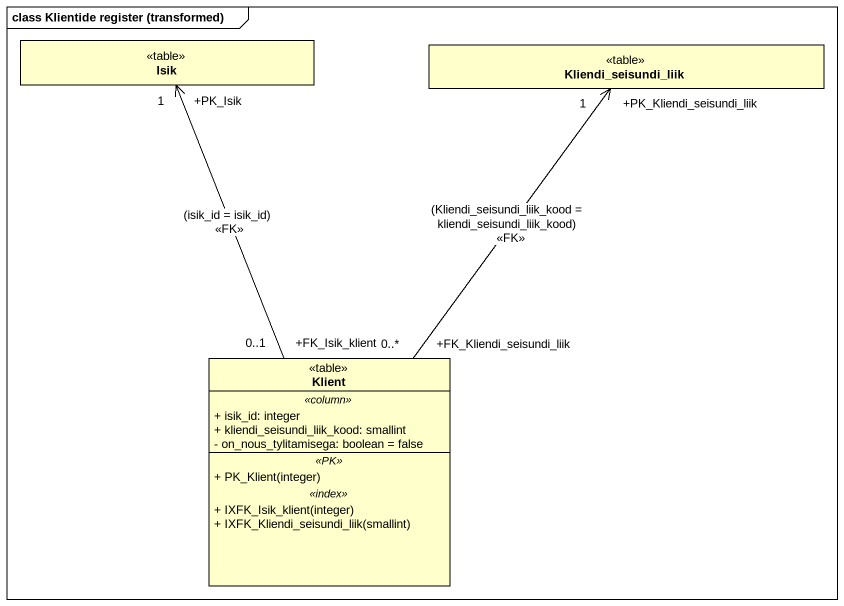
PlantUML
@startuml
mainframe class Klientide register (transformed)
hide circle
hide empty members
skinparam classAttributeIconSize 0
class Isik <<table>>
class Kliendi_seisundi_liik <<table>>
class Klient <<table>> {
  .. <<column>> ..
  + isik_id: integer
  + kliendi_seisundi_liik_kood: smallint
  - on_nous_tylitamisega: boolean = false
  .. <<PK>> ..
  + PK_Klient(integer)
  .. <<index>> ..
  + IXFK_Isik_klient(integer)
  + IXFK_Kliendi_seisundi_liik(smallint)
}
Klient "+FK_Isik_klient\n0..1" -up-> "+PK_Isik\n1" Isik : (isik_id = isik_id)\n<<FK>>
Klient "+FK_Kliendi_seisundi_liik\n0..*" -up-> "+PK_Kliendi_seisundi_liik\n1" Kliendi_seisundi_liik : (Kliendi_seisundi_liik_kood = kliendi_seisundi_liik_kood)\n<<FK>>
@enduml
